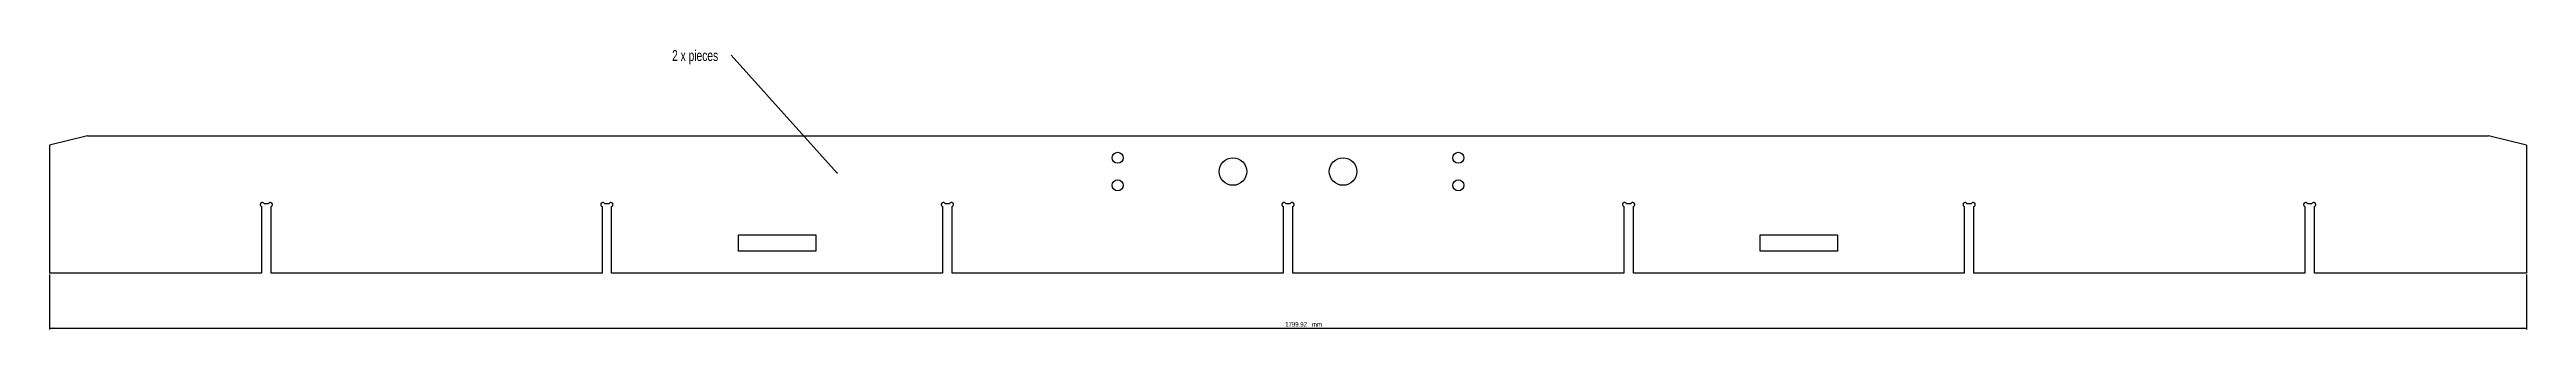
# Model space of a CAD drawing. Header units: millimetres. Extents: x 103 to 1903, y 119 to 323.
import ezdxf

# ---------------------------------------------------------------- set-up
doc = ezdxf.new("R2010")
doc.units = ezdxf.units.MM
doc.layers.add('DEFAULT', color=7, linetype='Continuous')
doc.styles.add('SLDTEXTSTYLE0', font='TXT', dxfattribs={"width": 0.75})
doc.styles.add('SLDTEXTSTYLE1', font='TXT', dxfattribs={"width": 0.7})
doc.dimstyles.new('SLDDIMSTYLE0', dxfattribs={"dimtxt": 3.5, "dimasz": 3.302, "dimexe": 0, "dimexo": 0.0625, "dimgap": 0.875, "dimtad": 1, "dimrnd": 1e-09, "dimzin": 12, "dimdsep": 46, "dimtxsty": 'SLDTEXTSTYLE0', "dimsah": 1, "dimcen": 0.09, "dimadec": 0, "dimazin": 3, "dimtfac": 1, "dimtofl": 0, "dimtmove": 0, "dimatfit": 3, "dimfxl": 1, "dimfrac": 2, "dimtolj": 1, "dimtzin": 12, "dimarcsym": 0})
doc.dimstyles.new('SLDDIMSTYLE1', dxfattribs={"dimtxt": 0.18, "dimasz": 1.016, "dimexe": 0, "dimexo": 0.0625, "dimgap": 0, "dimtad": 0, "dimtih": 1, "dimtoh": 1, "dimdec": 0, "dimrnd": 1e-09, "dimzin": 0, "dimdsep": 46, "dimtxsty": 'Standard', "dimblk1": 'DOT', "dimblk2": 'DOT', "dimsah": 1, "dimcen": 0.09, "dimadec": 0, "dimazin": 0, "dimtfac": 1.016, "dimtdec": 0, "dimtofl": 0, "dimtmove": 0, "dimatfit": 3, "dimldrblk": 'DOT', "dimfxl": 1, "dimfrac": 2, "dimtolj": 1, "dimtzin": 0, "dimarcsym": 0})

# ---------------------------------------------------------------- blocks, each defined once
blk = doc.blocks.new('_D')
at = {"layer": 'DEFAULT'}
for p, q in [((102.7, 159.4), (102.7, 119.4)), ((1902.6, 159.4), (1902.6, 119.4)), ((102.7, 120.4), (1902.6, 120.4))]:
    blk.add_line(p, q, dxfattribs=at)
for points in [[(102.7, 120.4), (106, 119.9), (106, 120.9)], [(1902.6, 120.4), (1899.3, 120.9), (1899.3, 119.9)]]:
    blk.add_solid(points, dxfattribs=at)
at = {"layer": 'DEFAULT', "char_height": 3.5, "attachment_point": 1, "style": 'SLDTEXTSTYLE0'}
for s, insert in [('1799.92', (1000.6, 124.9)), ('mm', (1020, 124.9))]:
    blk.add_mtext(s, dxfattribs=dict(at, insert=insert))
blk = doc.blocks.new('SW_NOTE_0')
at = {"layer": 'DEFAULT', "color": 0, "insert": (-26.3, 3.8), "char_height": 7.94, "attachment_point": 2, "style": 'SLDTEXTSTYLE1'}
blk.add_mtext('2 x pieces', dxfattribs=at)
blk = doc.blocks.new('_Dot')
at = {"color": 0, "linetype": 'ByBlock', "lineweight": -2}
blk.add_line((-0.5, 0), (-1, 0), dxfattribs=at)
at = {"color": 0, "linetype": 'ByBlock', "const_width": 0.5}
blk.add_lwpolyline([(-0.25, 0, 1), (0.25, 0, 1)], format="xyb", close=True, dxfattribs=at)

msp = doc.modelspace()

# ---------------------------------------------------------------- linework, layer by layer
at = {"color": 7, "linetype": 'Continuous', "lineweight": 25}
for p, q in [((130.229, 260.374), (102.683, 253.465)), ((102.683, 253.465), (102.683, 160.374)), ((130.229, 260.374), (1875.055, 260.374)), ((1902.601, 253.465), (1875.055, 260.374)), ((1902.601, 253.465), (1902.601, 160.374)), ((256.68, 208.96), (256.68, 160.374)), ((261.765, 210.874), (258.594, 210.874)), ((263.68, 160.374), (263.68, 208.96)), ((504.167, 208.96), (504.167, 160.374)), ((509.253, 210.874), (506.081, 210.874)), ((511.167, 160.374), (511.167, 208.96)), ((751.654, 208.96), (751.654, 160.374)), ((756.74, 210.874), (753.569, 210.874)), ((758.654, 160.374), (758.654, 208.96)), ((999.142, 208.96), (999.142, 160.374)), ((1004.228, 210.874), (1001.056, 210.874)), ((1006.142, 160.374), (1006.142, 208.96)), ((1246.629, 208.96), (1246.629, 160.374)), ((1251.715, 210.874), (1248.543, 210.874)), ((1253.629, 160.374), (1253.629, 208.96)), ((1494.116, 208.96), (1494.116, 160.374)), ((1499.202, 210.874), (1496.031, 210.874)), ((1501.116, 160.374), (1501.116, 208.96)), ((1741.604, 208.96), (1741.604, 160.374)), ((1746.69, 210.874), (1743.518, 210.874)), ((1748.604, 160.374), (1748.604, 208.96)), ((603.411, 188.374), (659.411, 188.374)), ((603.411, 176.374), (603.411, 188.374)), ((659.411, 188.374), (659.411, 176.374)), ((1345.873, 188.374), (1401.873, 188.374)), ((1345.873, 176.374), (1345.873, 188.374)), ((1401.873, 188.374), (1401.873, 176.374)), ((659.411, 176.374), (603.411, 176.374)), ((1401.873, 176.374), (1345.873, 176.374)), ((256.68, 160.374), (102.683, 160.374)), ((504.167, 160.374), (263.68, 160.374)), ((751.654, 160.374), (511.167, 160.374)), ((999.142, 160.374), (758.654, 160.374)), ((1246.629, 160.374), (1006.142, 160.374)), ((1494.116, 160.374), (1253.629, 160.374)), ((1741.604, 160.374), (1501.116, 160.374)), ((1902.601, 160.374), (1748.604, 160.374))]:
    msp.add_line(p, q, dxfattribs=at)
for centre, radius in [((878.898, 244.374), 4), ((962.642, 234.374), 10), ((1042.642, 234.374), 10), ((1126.385, 244.374), 4), ((878.898, 224.374), 4), ((1126.385, 224.374), 4)]:
    msp.add_circle(centre, radius, dxfattribs=at)
for centre, start, end in [((257.18, 210.374), 19.471221, 250.528779), ((263.18, 210.374), 289.471221, 160.528779), ((504.667, 210.374), 19.471221, 250.528779), ((510.667, 210.374), 289.471221, 160.528779), ((752.154, 210.374), 19.471221, 250.528779), ((758.154, 210.374), 289.471221, 160.528779), ((999.642, 210.374), 19.471221, 250.528779), ((1005.642, 210.374), 289.471221, 160.528779), ((1247.129, 210.374), 19.471221, 250.528779), ((1253.129, 210.374), 289.471221, 160.528779), ((1494.616, 210.374), 19.471221, 250.528779), ((1500.616, 210.374), 289.471221, 160.528779), ((1742.104, 210.374), 19.471221, 250.528779), ((1748.104, 210.374), 289.471221, 160.528779)]:
    msp.add_arc(centre, 1.5, start, end, dxfattribs=at)

# ---------------------------------------------------------------- block references
at = {"layer": 'DEFAULT'}
msp.add_blockref('SW_NOTE_0', (598.114, 318.982), dxfattribs=at)

# ---------------------------------------------------------------- dimensions: what is measured, and where the dimension line sits
dim = msp.add_linear_dim(base=(1902.601, 120.374), p1=(102.683, 160.374), p2=(1902.601, 160.374), text='<>  mm', dimstyle='SLDDIMSTYLE0', dxfattribs=at)
dim.commit()
dim.dimension.update_dxf_attribs({"geometry": '_D', "text_midpoint": (1014.638, 120.374), "dimtype": 160})

# ---------------------------------------------------------------- leaders
msp.add_leader([(675.068, 233.269), (598.114, 318.982)], dimstyle='SLDDIMSTYLE1', dxfattribs=at)

doc.saveas('drawing.dxf')
